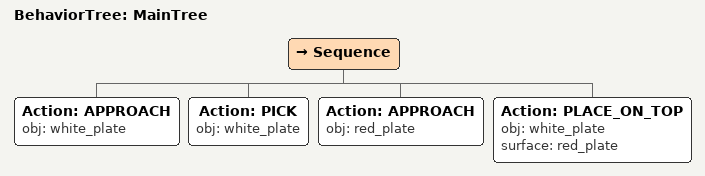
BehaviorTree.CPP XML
<root main_tree_to_execute="MainTree">
  <BehaviorTree ID="MainTree">
    <Sequence>
      <!-- Approach white_plate -->
      <Action ID="APPROACH" obj="white_plate" />
      <!-- Pick white_plate -->
      <Action ID="PICK" obj="white_plate" />
      <!-- Approach red_plate -->
      <Action ID="APPROACH" obj="red_plate" />
      <!-- Place white_plate on red_plate -->
      <Action ID="PLACE_ON_TOP" obj="white_plate" surface="red_plate" />
    </Sequence>
  </BehaviorTree>
</root>
